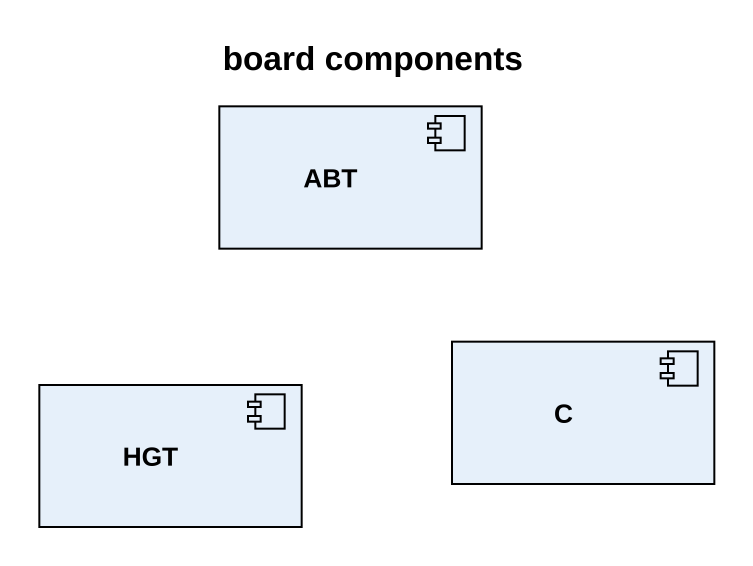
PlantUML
@startuml
title board components
component ABT
component HGT
component C
@enduml
